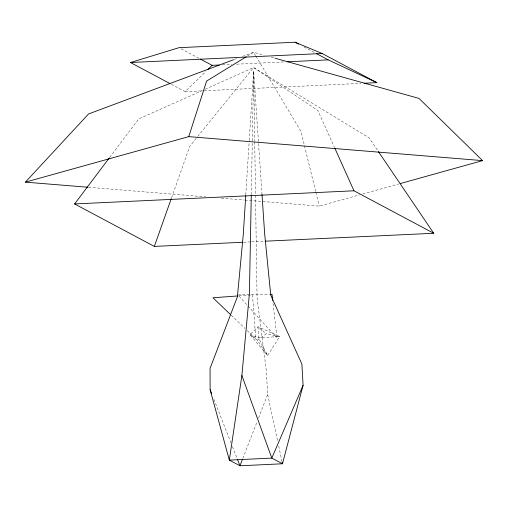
<?xml version="1.0" encoding="UTF-8"?>
<svg xmlns="http://www.w3.org/2000/svg" width="508" height="508" viewBox="0 0 508 508"><rect width="100%" height="100%" fill="white"/><g stroke="black" fill="none" stroke-linecap="round" stroke-linejoin="round"><path stroke-width="0.38" stroke-dasharray="2.54 1.91" d="M251.289 194.812L252.305 141.681M252.317 140.887L253.651 71.107L262.007 194.589M245.783 194.945L249.193 141.313M249.244 140.519L253.651 71.107L254.699 140.799M171.545 197.828L189.801 146.253L197.282 137.027M242.83 458.426L257.111 421.646M258.54 417.97L267.678 394.437L266.211 370.002L257.061 297.605L254.711 141.592M109.703 157.385L138.633 118.999L202.279 90.526M197.777 136.417L253.638 67.545L369.068 137.814L377.927 150.889M171.317 84.284L185.172 91.662L205.943 71.368M257.289 340.252L266.205 333.832L279.724 336.563L267.57 355.505L250.006 334.747L258.013 326.72L279.724 336.563L258.502 337.763L250.006 334.747L257.289 340.252L267.57 355.505L258.502 337.763L258.013 326.72L266.205 333.832M247.542 55.963L253.587 52.254L264.255 55.232M205.175 89.23L253.638 67.545L317.9 110.56L334.48 147.428M234.258 59.487L237.23 58.376M242.43 56.426L253.587 52.254L255.607 55.632M244.996 200.069L319.253 206.134L359.708 194.862M362.756 194.012L398.634 184.01M239.052 295.859L252.495 294.881L255.778 338.753L247.212 330.556M222.383 64.846L231.858 64.402M236.595 64.179L284.766 61.913M185.172 91.662L203.391 90.805M204.178 90.767L361.01 83.382M243.783 242.208L250.901 241.871M251.695 241.833L264.357 241.236M237.928 294.907L269.621 294.361M88.595 187.3L205.505 196.844M221.298 198.133L244.208 200.006M271.12 57.15L274.168 58.001M304.038 47.003L315.081 52.883M181.051 48.787L199.003 58.344M231.223 315.252L244.926 328.365M238.982 296.075L247.434 305.416M247.961 306L277.006 338.112L272.898 302.139M256.013 56.312L300.933 131.305L304.298 145.047M213.887 399.301L230.988 442.881M232.442 446.576L237.077 458.394M304.489 145.809L315.697 191.624M315.887 192.386L319.253 206.134M267.678 394.437L277.705 441.433M278.689 446.056L282.143 462.236"/><path stroke-width="0.76" d="M251.276 195.605L249.409 293.535L241.884 375.52L229.318 460.102L239.973 465.779L282.467 463.779L303.079 385.324L301.898 364.103L270.758 295.224L264.687 234.163L262.007 194.589M245.739 195.739L243.23 235.179L237.388 296.793L210.052 368.427L210.121 389.7L229.318 460.102L271.812 458.102L282.467 463.779L282.143 462.236M233.509 59.76L88.544 113.963L25.4 182.143L188.747 136.633L206.61 81.07L246.202 56.788M109.226 158.013L74.606 203.949L154.349 246.418L171.285 198.577M242.545 459.162L239.973 465.779L237.363 459.13M303.079 385.324L271.812 458.102L241.884 375.52M207.626 69.717L212.115 65.329L219.221 64.999M169.932 83.547L130.454 62.522L178.981 47.688L295.065 42.221L322.142 53.499L376.853 82.639L364.179 83.236M400.164 183.585L482.6 160.617L419.005 98.406L274.93 58.21M237.465 295.974L212.947 297.764L230.651 314.706M130.454 62.522L322.142 53.499M287.134 61.798L328.2 59.868L376.853 82.639M74.606 203.949L353.981 190.798L433.724 233.267L265.151 241.198M154.349 246.418L242.989 242.246M270.415 294.348L272.002 294.322L272.713 300.577M188.747 136.633L482.6 160.617M25.4 182.143L87.801 187.236M295.065 42.221L298.514 44.056M316.465 53.619L328.2 59.868M200.381 59.08L212.115 65.329M378.371 151.543L433.724 233.267M334.804 148.152L353.981 190.798M210.121 389.7L211.569 393.395"/></g></svg>
